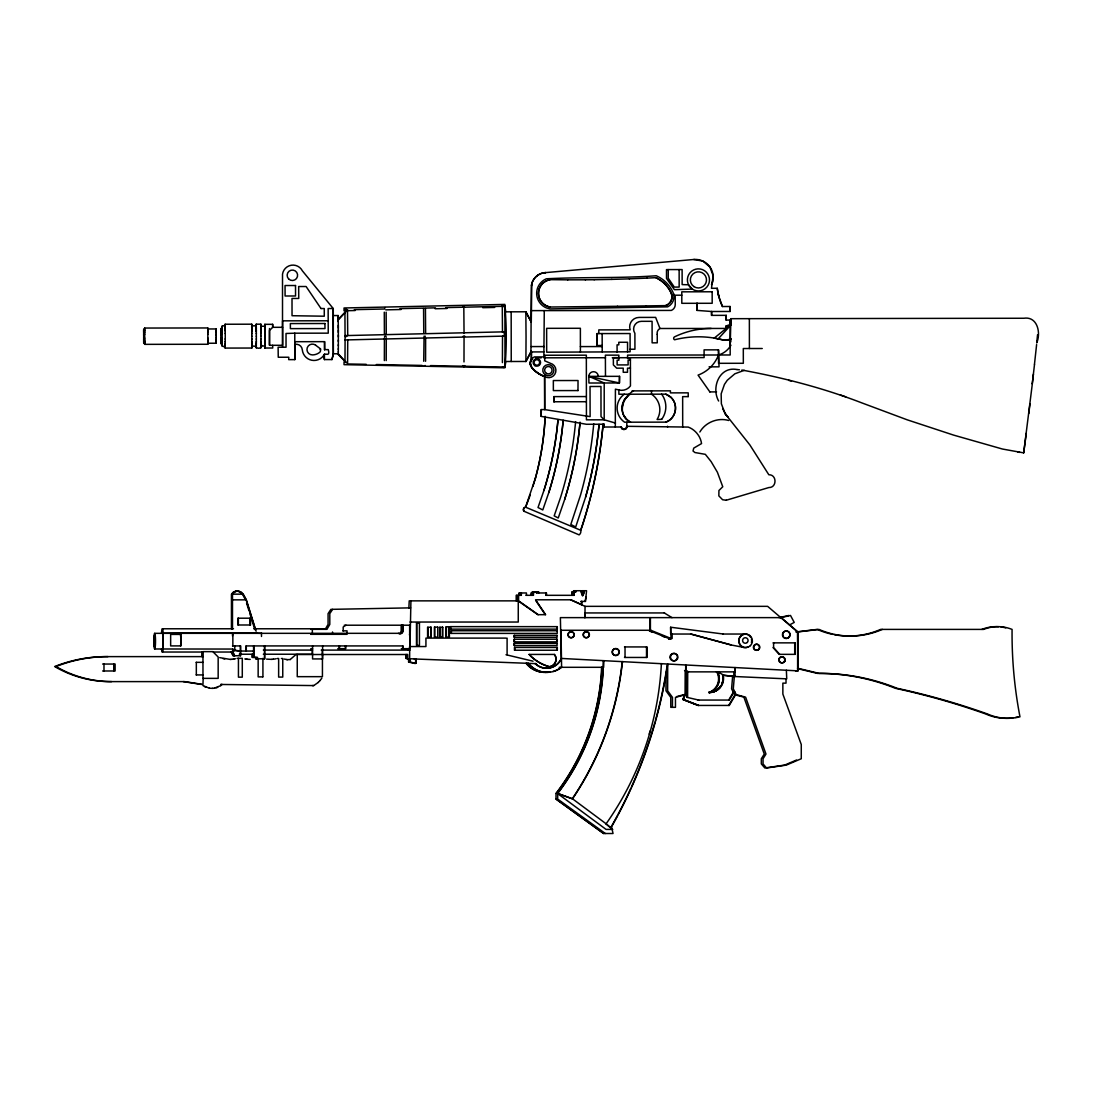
<?xml version="1.0" encoding="UTF-8"?>
<svg xmlns="http://www.w3.org/2000/svg" width="1093" height="1093" viewBox="0 0 1093 1093"><rect width="100%" height="100%" fill="white"/><g stroke="black" fill="none" stroke-linecap="round" stroke-linejoin="round"><path stroke-width="1.5" d="M143.77 339.773L143.77 337.792M143.675 334.608L143.675 332.627M144.7 340.278L144.7 338.051M207.848 340.183L207.834 337.956M216.195 339.663L216.182 337.682M220.841 340.005L220.827 337.682M222.166 341.276L222.152 338.161M225.267 342.123L225.254 338.816M251.855 342.082L251.855 338.898M256.336 342.068L256.322 338.898M260.967 342.068L260.954 338.885M338.338 345.661L338.352 340.032M143.675 333.119L143.675 331.152M143.77 341.248L143.757 339.281M144.7 341.972L144.7 339.773M207.834 341.877L207.834 339.677M216.182 341.139L216.182 339.172M220.827 338.83L220.8 343.83L220.827 340.442M222.139 340.005C220.321 343.024 223.355 349.856 225.226 345.005M225.254 344.582L225.254 341.276M251.855 344.541L251.841 341.317M256.322 344.541L256.322 341.317M256.199 329.198L256.186 331.275L256.24 324.197L260.872 324.184L260.926 329.198M260.954 344.527L260.954 341.303M338.324 349.295L338.338 344.732M143.689 331.848L143.716 329.061L143.743 331.848M143.757 340.551L143.73 343.339L143.702 340.551M207.834 341.153L207.807 344.268L144.659 344.35L144.631 342.382L144.659 344.35M216.1 331.042L216.141 328.952L207.779 328.966M216.182 340.456L216.154 343.229L207.793 343.243M222.029 328.952C220.076 325.946 225.636 324.184 225.199 327.326M222.139 341.59L222.111 343.83M225.24 343.393L225.199 348.08L251.8 348.039L251.841 343.407M251.704 327.695L251.759 324.197L225.158 324.238L225.131 325.837M256.186 327.681L256.24 324.197L256.295 329.198M256.308 343.393C253.111 349.883 264.082 349.869 260.94 343.393M338.297 352.069L338.324 348.763M345.005 359.911L345.101 335.606L504.338 331.835L504.338 336.207L502.753 336.125M384.353 360.581L384.422 337.833M386.212 360.594L386.28 337.833M423.715 361.264L424.043 338.256M425.573 361.264L425.628 338.352L423.77 338.352M463.992 361.933L464.06 336.275M502.411 362.603L502.52 336.248M726.271 500.252L722.61 499.747L718.852 495.894L718.921 490.511L722.76 486.754L717.404 472.258L711.119 461.601L705.34 454.333L694.943 452.543L693.03 451.013L693.741 448.116L701.542 443.58C700.586 436.066 694.888 429.481 688.207 427.076L626.726 426.311C627.3 429.973 621.398 430.505 621.302 426.994A2.773 2.773 0 0 0 624.404 429.412A2.773 2.773 0 0 0 626.822 426.311L626.808 422.199M143.689 330.865L143.716 330.045L143.73 330.865M143.757 341.535L143.73 342.355L143.702 341.535M207.752 329.048L207.779 327.955L144.631 328.05L144.672 331.152M207.82 342.287L207.807 344.268M216.113 330.755L216.141 328.952M222.057 329.539L222.084 328.515L222.125 330.755M251.745 346.44L251.8 348.039L251.827 344.992M256.213 327.599C257.361 325.113 250.68 325.127 251.732 327.613L251.759 324.197L251.814 329.212M256.308 344.992L256.268 346.331L251.773 346.003M260.831 325.782L260.872 324.184L260.913 327.599M260.858 346.426L260.899 348.025L260.94 344.978M272.649 345.306L272.731 348.011L264.779 348.011L264.738 324.334L272.69 324.32L272.69 327.326L272.622 324.32M269.493 345.005L269.479 328.542M272.69 327.326L269.52 330.469L269.479 345.306L282.609 345.292L282.581 327.313L272.622 327.326M338.12 318.131L338.188 315.549L333.201 315.563L333.297 353.777L331.971 359.57L324.443 359.583L324.43 354.187A11.763 11.763 0 0 1 302.31 349.828A6.066 6.066 0 0 0 294.727 344.432L294.809 359.624L294.782 333.201L328.242 333.16L328.146 308.527L333.269 308.527L333.338 354.419L331.903 359.57M333.228 353.777L338.202 353.777L346.413 362.78L338.243 354.542L338.311 351.837M504.788 310.262L504.884 304.414L344.035 307.98L344.035 310.754L355.17 310.535M203.161 678.37L202.97 684.464L184.649 681.608L110.215 681.608A111.199 110.516 -90 0 1 54.65 666.539A142.5 141.639 -90 0 1 106.567 656.62L203.161 656.62L203.161 651.647L212.848 651.647L218.163 656.989L218.163 678.37L202.97 678.37L202.97 656.62M601.587 667.304L601.382 672.578A222.33 220.991 -90 0 1 556.009 793.409L556.009 799.079L603.609 833.508L613.036 833.508L611.561 826.745A465.755 462.94 -90 0 0 667.7 664.038L667.632 690.776L672.482 697.361L672.427 707.335M601.888 667.304L601.683 672.578A222.33 220.991 90 0 1 556.323 793.409L556.077 793.409M603.254 660.664L602.789 672.578A222.33 220.991 -90 0 1 557.43 793.409L572.267 798.805A300.821 299.017 -90 0 0 622.218 661.661L622.86 661.661M603.295 667.304L603.09 672.578A222.33 220.991 90 0 1 557.731 793.409L557.676 799.079L605.331 833.508M603.896 660.664L603.637 667.304L559.206 667.304M409.971 646.55L410.927 600.863M338.256 321.752L338.202 319.279L347.492 309.825L347.724 335.496M504.843 307.215L504.884 306.272L445.657 307.611M504.87 363.067L504.98 367.057L504.898 306.272C506.701 326.37 506.728 346.959 504.98 367.057L430.505 365.595M511.237 361.496L511.169 311.819M504.98 367.057L505.827 361.51L525.911 361.469L526.047 336.63L525.842 311.792L505.758 311.833L504.898 306.272M531.417 285.697L531.772 283.811L531.28 322.011M730.739 325.318L730.725 318.691L1023.827 318.254C1037.339 316.109 1041.151 332.668 1036.724 342.915L1037.571 334.69M630.347 394.218A15.753 15.753 0 0 0 630.661 422.185C616.52 415.149 622.354 397.005 633.489 390.898M180.659 645.908L180.851 641.154A7.829 0.861 -90 0 0 180.591 635.634L180.413 634.405M732.624 676.499L731.586 688.795L733.007 691.719L734.728 691.719M786.359 670.255L786.741 678.849L734.332 676.499L733.294 688.795L736.163 694.629L745.604 697.143L765.974 754.061L763.051 758.747L763.051 763.925L766.562 767.996L786.304 765.1L801.265 758.747L801.265 744.497L782.861 694.069L782.861 683.139L786.017 683.139L786.017 678.849M1036.615 344.555L1034.47 364.283M1033.431 374.134L1032.257 383.985L1034.524 364.283M1032.311 383.985L1023.69 452.871L1002.404 449.018L953.574 435.096L907.204 419.821L861.475 402.757C822.674 387.81 782.574 377.55 741.846 370.035M464.47 307.352L463.787 305.794L463.159 307.365M1028.786 413.523L1029.989 403.686M462.913 306.477L463.008 307.174M744.265 370.336L734.865 373.792L727.269 380.268L724.44 384.408L721.161 393.822L721.366 403.795L724.919 413.099L727.924 417.13L724.96 413.468L749.839 444.892L768.83 474.758C777.041 474.444 777.055 487.847 768.844 487.546L726.217 500.252M1026.3 433.211L1023.69 452.871M544.273 310.617L543.849 357.821L605.508 357.739M463.008 365.581L463.897 366.742L464.798 365.595M615.304 427.008L615.414 389.163L618.911 389.955A10.848 10.848 0 0 0 630.456 385.925L630.401 358.477L627.573 358.477L627.587 355.129L730.192 354.979L730.083 320.085L726.066 320.071L726.244 315.344L711.475 315.371L711.475 311.505L730.083 311.478L730.056 306.505L722.432 306.518A58.585 58.585 0 0 1 717.24 288.279L711.488 288.292L713.128 275.627L709.89 266.979L702.895 261.09L693.836 259.492A17.802 17.802 0 0 1 711.57 284.686M585.015 601.423L586.026 596.956M623.037 402.675L622.026 408.304M532.919 486.453L535.461 477.955A282.841 282.827 90 0 0 545.147 416.365A282.841 282.827 -90 0 1 535.474 477.969M535.515 477.955L525.542 507.166A2.5 2.5 0 0 0 523.916 511.223L579.112 534.873A4.317 4.317 0 0 0 580.725 530.296L582.323 525.733A466.793 466.779 90 0 0 603.131 424.248M564.644 499.515L567.458 490.115A368.15 368.136 90 0 0 580.055 422.158A367.07 367.057 -90 0 1 564.657 499.515L558.25 517.973L554.178 515.869L560.463 497.711A360.977 360.977 -90 0 0 575.601 421.638M585.575 497.151A394.327 394.313 -90 0 0 599.046 424.357A394.327 394.313 90 0 1 585.575 497.151L575.697 526.99L570.819 524.462L580.492 495.184A387.004 386.99 90 0 0 593.731 423.742M531.717 283.811C533.425 277.444 539.314 272.731 545.817 272.594L693.836 259.492M543.89 490.579A337.477 337.477 -90 0 0 558.004 419.603A337.477 337.477 90 0 1 543.89 490.579L538.016 507.521L542.77 509.966L548.754 492.67A343.912 343.899 -90 0 0 563.182 420.19A343.912 343.899 90 0 1 548.768 492.683M581.175 528.78L582.2 525.733A466.793 466.779 -90 0 0 603.076 424.248M684.683 694.629L682.879 699.493L698.003 705.436L729.373 705.436M683.439 699.493L685.12 694.629L685.243 670.542L687.716 671.867L687.593 697.361M698.564 705.436L682.988 699.493L685.243 694.629L684.56 694.629M711.557 284.686L712.54 281.775M527.236 503.094L530.296 494.842M527.291 503.094L525.596 507.166A2.5 2.5 0 0 0 524.039 511.223M649.761 631.044L650.075 617.627M652.576 632.314L649.461 631.044L650.8 630.278L671.034 638.462L668.588 639.241M503.627 306.614L503.381 304.933L502.343 306.286M502.343 305.371L502.698 306.627M503.955 306.272L503.6 305.029M385.993 364.748L384.531 364.925M530.925 351.932L531.294 287.609A15.001 15.001 0 0 1 545.749 272.594L543.904 272.785M525.911 361.469L531.348 351.113L525.911 361.469L525.87 360.622M584.195 590.726L584.195 593.294L582.46 595.617L583.676 590.726M728.689 700.066L733.649 691.719M729.25 700.066L734.209 691.719M728.689 705.436L735.083 694.629M729.25 705.436L735.644 694.629L734.086 691.719M325.222 629.322L328.078 624.431L328.078 613.624L330.892 609.361L410.613 607.858L408.891 607.858L409.219 600.863L518.26 600.863L518.26 622.04L409.971 622.04M730.179 346.344L730.916 318.691M332.6 609.361L329.799 613.624L329.799 624.431L326.944 629.322L310.644 629.322M531.772 358.846C526.375 367.043 538.016 374.011 544.751 376.552A7.296 7.296 0 0 0 554.807 374.271A7.296 7.296 0 0 0 552.525 364.215L544.738 360.827L544.724 355.252L586.34 355.184L586.435 419.835L604.197 419.808L615.496 423.059M699.848 432.008C705.504 422.281 717.91 417.335 728.717 420.491M624.267 400.093L628.01 395.789M320.126 680.433L321.82 678.193M346.577 309.825L345.115 310.029M425.341 365.527L424.084 365.854M718.21 338.83L730.916 325.004L726.217 325.837L726.203 328.406L714.275 338.092L722.104 339.718A16.532 16.532 0 0 0 730.165 339.704L730.944 338.885A18.936 18.144 -90 0 1 722.104 339.718A97.222 97.209 0 0 0 674.572 339.786A1.639 1.639 0 0 1 674.572 336.835A84.503 84.503 0 0 1 708.018 328.501L711.16 328.433M726.23 328.447L726.217 325.837L730.916 325.004L726.23 328.447L659.967 328.501A5.328 5.328 0 0 0 657.248 334.431M318.213 682.442L320.181 680.433M347.506 309.825L338.215 320.003M345.989 336.562L345.06 336.439L346.795 336.384M384.873 334.485L386.266 334.376L386.143 312.174M502.944 332.368L503.873 332.368M345.06 339.95L503.873 336.111M234.776 645.922L234.776 650.253L232.85 652.029L213.313 652.029M220.704 685.612L222.098 684.464L220.731 684.464L313.718 685.584L318.268 682.442M345.101 308.732L346.413 308.718M532.919 591.982L531.594 592.966L531.594 595.316M534.272 591.982L532.947 592.966L532.947 595.316M534.791 591.982L533.466 592.966L533.466 595.316L525.924 595.316M536.936 275.873L538.507 274.767M220.759 685.612L214.228 688.235M345.989 625.21L343.188 626.972L343.188 630.852M789.46 625.005L794.228 622.409L790.512 615.468L780.839 617.627M624.281 394.231L624.253 394.231A17.051 17.051 0 0 0 624.595 422.199L665.897 422.13C675.911 418.715 678.808 404.383 670.911 397.346M796.565 760.018L784.596 765.1L764.854 767.996L761.329 763.925L761.329 758.747L764.267 754.061L743.882 697.143L734.441 694.629L736.163 694.629M384.64 307.693L385.337 307.598M503.477 367.494L504.174 366.606L502.438 367.057M216.018 687.893L217.698 687.333M676.717 696.583L684.095 694.629M779.118 617.627L788.791 615.468M233.697 659.079L235.46 658.751M276.01 658.806L273.305 659.216M423.893 336.275L425.355 336.248M290.219 659.544L295.943 654.516L407.648 654.516L407.648 658.396L410.299 659.571L410.299 662.057M386.157 336.439L384.545 336.439M231.989 659.298L233.765 659.079M290.273 659.544L287.459 659.653M271.966 659.325L273.359 659.216M230.268 659.434L232.044 659.298M212.479 688.344L214.296 688.235M646.96 278.114L655.855 277.663A30.836 30.836 0 0 1 671.225 292.992A9.236 9.236 0 0 1 665.623 305.616L646.305 305.903M271.993 659.393L266.583 659.12M647.056 278.114L629.363 278.852M661.702 419.316L657.084 419.493A18.649 18.649 0 0 0 651.51 394.19L651.496 390.87M629.459 278.852L611.752 279.384M294.768 333.201L286.024 333.474L286.038 347.205L278.114 347.219L278.25 357.247L288.798 357.233L288.689 359.638L294.809 359.624M611.848 279.384L594.141 279.726M354.269 309.674L384.736 308.991M399.956 308.65L435.506 307.843M385.802 309.852L401.104 309.51M435.137 308.759L447.037 308.486M482.764 307.693L494.678 307.434M250.215 659.407L247.483 659.284M230.322 659.434L219.707 657.631M617.449 306.286L646.4 305.903M597.133 333.584L597.092 345.511L597.079 333.584L630.087 333.543L630.101 351.809L546.678 352.192L546.637 328.337L580.383 328.283L580.397 352.137M617.545 306.286L550.148 307.024A13.854 13.854 0 0 1 550.107 279.658L567.813 279.835M585.342 279.808L594.237 279.726M161.504 633.271A9.058 0.997 -90 0 1 163.212 633.271L232.85 632.779L232.85 645.922M585.424 279.808L567.718 279.835M679.136 269.575L679.163 287.076L674.313 287.09L668.219 278.155L668.274 269.588M320.973 308.54L324.266 308.54L324.279 316.205L292.036 315.713L292.009 298.457L298.731 298.457L298.69 286.53L306.095 286.516L321 308.54M531.335 310.631L671.293 310.426A6.312 6.312 0 0 0 675.255 304.551L675.201 295.206L681.8 295.192M328.214 320.782L282.581 320.836L282.554 347.205M260.872 326.247L264.82 326.247M294.782 341.699L324.566 341.658L324.58 349.637L324.566 341.658M597.092 345.511L602.216 345.511M531.444 346.577L544.341 346.563M602.216 346.563L580.383 346.59M762.245 348.503L743.308 348.53L743.336 363.286L718.538 363.313L718.511 349.856L704.083 349.869L704.111 357.589L612.299 357.725M324.539 349.637L328.269 349.623C330.96 359.802 321.287 348.325 324.443 359.583M530.747 351.932L543.849 351.905M544.751 356.905L534.354 356.919A6.9 6.9 0 0 0 531.963 367.631A30.112 30.112 0 0 0 544.779 376.552M618.857 357.671L613.364 357.684L613.378 364.925L616.698 368.177L623.215 368.163L623.215 372.276L627.505 372.276L627.491 368.163L630.442 368.15M535.83 357.835L541.24 357.835M630.415 360.184L628.106 360.184L628.12 364.912L617.135 364.925L617.121 360.212L618.857 360.198L618.857 355.143L605.385 355.157L605.481 376.347M709.084 366.852L719.044 366.838L718.497 349.856M531.69 358.846A6.9 6.9 0 0 0 531.785 367.631A30.112 30.112 0 0 0 544.601 376.552L544.615 409.588L590.111 416.611L590.042 386.498L600.959 386.485L601.013 416.597L604.197 419.808L604.21 383.001L588.936 376.375L619.635 376.334L619.417 382.974L588.936 383.015L588.826 376.375A4.659 4.659 0 0 1 593.581 371.716A4.659 4.659 0 0 1 598.254 376.361L598.144 376.361M578.06 390.57L553.359 390.597L553.345 380.555L578.033 380.528L577.978 390.57M632.027 390.898L670.46 390.843L670.378 392.879L688.221 392.852L688.235 396.622M709.835 391.909L716.543 391.895M670.924 397.346L665.828 394.163L618.884 394.231L618.87 389.955M553.905 396.622L553.987 401.759L553.905 396.622L586.326 396.568M682.701 427.09L682.647 396.636L688.139 396.622M553.919 401.759L586.326 401.718M604.238 424.248L604.074 427.021L604.142 424.248L586.394 424.275L541.185 416.378L541.185 409.588L544.779 409.588L544.628 376.552M604.074 427.021L621.302 426.994M717.254 288.279L718.757 296.08L718.374 294.536M722.446 306.518L718.688 296.08M730.056 306.505L730.069 311.478M697.006 310.398L697.047 303.294L697.006 310.398L711.652 311.505L711.666 315.371M726.244 315.344L726.189 320.071M282.513 327.435L282.513 274.179A10.575 10.575 0 0 1 302.406 270.873L333.215 308.527L333.283 315.563M730.138 320.085L730.028 325.823M598.773 333.584L598.814 329.881L630.142 329.84A9.441 9.441 0 0 1 639.077 317.421L655.65 317.394L659.981 328.501M602.147 333.584L602.216 351.85M730.165 339.704L729.987 341.481M630.033 349.241L634.937 349.227L634.896 333.351A7.747 7.747 0 0 1 641.359 321.328L652.084 321.315L652.125 342.847L657.262 342.833L657.248 334.431M531.335 361.196L531.43 351.919M344.964 361.879L344.035 361.879L344.035 364.666L504.884 367.808L504.884 365.021M530.228 363.791L530.447 364.83M788.668 380.35L791.469 381.033M840.353 394.956L845.722 396.814M722.705 408.604L724.96 413.099M541.349 409.588L541.185 416.378M624.404 416.46L626.125 418.742M1017.802 452.106L1019.796 452.379M525.542 507.166L580.779 530.296M537.934 592.966L546.486 592.966L546.486 595.316M545.721 595.316L574.139 595.316L574.057 590.726M232.262 599.852L246.144 599.852L255.407 629.65M580.766 601.423L585.534 601.423L586.545 590.726L581.818 590.726L581.818 593.294M581.626 604.798L581.954 601.423M585.001 606.342L767.628 606.342L797.617 631.973L818.93 629.404A79.803 79.324 -90 0 0 882.311 629.404M664.517 612.941L584.782 612.941L584.782 617.627M249.969 613.979L254.847 629.65M344.268 625.21L409.971 625.21M731.162 644.897L691.036 634.036L670.637 634.036L670.637 627.232L671.034 638.462M162.351 628.776L233.506 628.776M253.836 628.776L326.67 628.776M560.654 630.278L650.8 630.278M342.751 630.852L347.041 630.852L347.041 634.309L310.644 634.309M795.567 670.87L797.958 670.87L797.958 631.973L795.909 631.973L817.222 629.404A79.803 79.324 90 0 0 832.729 634.377M232.481 632.779L256.595 632.779M154.646 633.339L398.726 633.325A2.869 2.855 -90 0 0 403.016 630.852L403.016 625.21M722.91 634.036L745.371 634.036A6.79 6.749 -90 0 0 743.623 647.37L730.725 644.897L690.598 634.036M506.018 638.107L425.928 638.107L425.928 646.55L409.656 646.55L409.656 648.682M670.241 638.462L672.14 638.462L672.14 634.036M773.052 642.862L795.253 642.862L795.253 654.352L779.159 654.352L773.052 647.575M232.522 645.922L240.665 645.922L240.665 655.745L233.055 655.745L231.129 652.029M624.499 646.933L647.042 646.933L647.042 657.453L624.499 657.453M312.571 648.682L310.849 648.682L310.849 650.075M337.792 648.682L345.702 648.682L345.702 645.922M401.309 648.682L409.971 648.682L409.971 650.103L321.219 650.103M154.646 648.982L232.85 649.051L232.85 652.029L234.776 655.745M263.358 650.075L312.571 650.075M234.776 650.253L240.665 651.045M238.943 651.045L253.89 651.045M162.351 652.029L203.12 652.029M239.258 654.229L253.89 654.229M263.358 654.229L312.571 654.229M528.998 654.434L554.506 654.434A7.624 7.569 -90 0 1 549.601 666.757A43.993 43.72 -90 0 1 529.19 654.434M237.072 658.328L242.291 658.328L242.291 677.154L238.438 677.154L238.438 658.328M277.267 658.519L278.633 658.519L278.633 677.073L282.759 677.073L282.759 658.519L281.393 658.519M414.206 658.956L528.097 663.328A23.855 23.704 -90 0 0 550.025 672.113M196.194 662.331L202.97 662.331M414.206 663.369L415.927 663.369L415.927 658.956M797.958 670.87L561.597 658.451A16.313 16.217 -90 0 1 535.406 663.601L526.047 663.328A23.855 23.704 -90 0 0 547.976 672.113M536.157 663.601L535.078 663.601A16.313 16.217 -90 0 0 561.255 658.451L560.381 617.627L781.167 617.627L797.958 631.973M661.784 663.711L661.388 663.711A302.993 301.162 90 0 1 606.137 823.767L612.599 829.409L606.068 829.409L557.43 793.409M102.619 664.052L115.12 664.052L115.12 670.979L102.619 670.979M55.825 666.539L56.016 666.539A142.5 141.639 90 0 1 107.934 656.62M797.617 670.87L797.617 631.973L797.958 668.233M684.56 670.542L685.762 670.542M686.185 671.867L735.043 671.867M196.194 674.928L202.97 674.928M731.9 676.499L735.043 676.499L735.043 667.536L734.674 671.867M262.703 676.881L258.153 676.881L258.153 658.328M312.352 685.584L313.718 685.584M212.534 688.344L209.419 688.235M716.762 671.867A14.291 14.209 -90 0 1 708.715 692.484L709.439 692.484A14.059 13.977 -90 0 0 723.197 675.201L722.487 675.201L733.84 676.499L733.84 671.867M698.003 700.066L729.373 700.066M261.801 633.325L232.522 632.779L232.522 636.071M366.196 364.324L347.574 363.969L347.738 339.704M376.347 364.529L422.048 365.431M737.024 369.557C719.618 365.991 710.996 387.496 718.634 401.008M737.01 369.557L739.455 369.776M246.157 659.134L247.551 659.284M286.639 659.557L287.514 659.653M734.332 676.499L723.703 675.201L717.978 671.867M670.637 627.232L723.347 634.036M234.53 650.458L237.796 650.841M183.282 681.608L201.604 684.464M244.832 658.929L246.212 659.134M286.708 659.557L284.248 659.052M464.716 336.179L463.159 336.302M209.473 688.235L202.956 685.612M223.068 658.628L224.762 658.983M588.936 376.375L619.417 382.974L619.417 376.334M415.927 663.369L409.971 662.057L409.971 659.571L407.334 658.396L407.334 654.516M414.534 663.369L408.577 662.057L408.577 659.571M797.617 668.233L819.19 673.397A207.711 206.454 -90 0 1 897.189 688.33A730.015 725.602 -90 0 1 987.348 713.934A50.401 50.087 90 0 0 1019.974 716.817A435.861 433.224 -90 0 1 1012.077 629.404A38.46 38.228 -90 0 0 983.591 629.404L880.603 629.404A79.803 79.324 90 0 1 834.055 634.637M797.562 668.629L817.468 673.397A207.711 206.454 90 0 1 895.468 688.33A730.015 725.602 90 0 1 985.64 713.934A50.401 50.087 -90 0 0 1012.801 717.869M506.018 654.721L533.056 661.197M698.687 700.066L687.032 697.361L687.032 671.867M557.676 793.409L572.513 798.805L606.068 823.767M683.562 699.493L698.687 705.436M650.485 631.044L670.733 639.241M662.221 636.085L665.323 637.342M581.954 604.798L570.942 599.797L535.584 599.797L545.639 614.676L537.879 614.676L518.082 600.863L518.082 595.316M570.614 599.797L585.015 606.342L585.015 617.627M204.487 686.568L206.071 687.333M688.576 671.867L686.09 670.542L685.694 664.995L685.694 694.629L675.46 697.361L675.46 707.335L670.774 707.335L670.774 697.361L665.979 690.776L666.033 672.4M716.27 671.867L719.126 673.534M664.284 612.941L671.99 617.627M538.207 614.676L518.601 600.863L518.601 595.316M556.077 799.079L603.678 833.508M315.672 345.238L320.495 348.872A2.432 2.432 0 0 0 320.495 349.91M605.823 823.767L612.531 829.409M779.705 654.352L773.598 647.575L773.598 642.862M709.863 391.909L698.072 375.118A34.867 34.867 0 0 0 718.525 354.993A21.04 21.04 0 0 0 730.944 345.197M536.157 601.15L545.311 614.676M246.144 599.852L243.001 594.155L232.262 594.155L232.262 628.776M244.791 598.431L242.441 594.155A6.312 6.271 -90 0 0 231.702 594.155L231.702 628.776M525.842 311.792L531.321 322.148L525.842 311.792L525.883 312.639M232.522 652.029L234.462 655.745M231.443 652.029L233.383 655.745M582.979 595.617L581.025 590.726L573.552 590.726L573.62 595.316M580.998 591.955L582.46 595.617M673.493 293.675L672.96 292.241A32.763 32.763 0 0 0 658.396 276.789L656.237 275.75C619.69 278.455 582.692 276.898 546.336 278.797A15.767 15.767 0 0 0 546.377 307.898L549.984 308.923L667.659 306.846A11.135 11.135 0 0 0 673.507 293.675L673.834 295.206M256.117 631.221L246.349 599.852L243.22 594.155A6.312 6.271 -90 0 0 232.481 594.155L232.481 628.776M246.553 602.994L248.999 610.837M463.815 306.709L464.047 333.201M264.82 345.975L260.885 345.989M256.24 326.26L256.281 327.599M256.268 346.331L256.213 343.393M225.158 324.238L225.24 331.07M225.199 348.08L225.158 346.481M222.084 325.96L222.139 334.198M222.111 346.385L222.057 343.393M216.154 343.229L216.113 341.139M207.779 327.955L207.807 329.922M144.631 328.05L144.672 330.018M560.996 630.278L561.597 667.304A23.855 23.704 -90 0 1 528.425 663.328M502.288 306.778L502.479 332.272M425.437 308.499L425.628 333.338M423.578 308.527L423.77 333.351M216.154 330.755L216.141 329.936L216.168 331.739M384.285 312.188L384.408 334.376M344.937 312.981L345.06 336.439M256.213 344.541L256.268 348.025L256.268 342.983M220.813 331.739L220.772 328.515L220.813 333.01M207.807 329.048L207.82 331.056M338.311 328.16L338.188 315.549L338.188 318.937M260.926 327.681L260.94 331.275M256.295 327.681L256.308 331.275M251.827 327.695L251.827 331.288M225.226 327.736L225.254 333.529M216.168 331.042L216.182 333.01M207.82 330.346L207.82 332.532M144.686 330.428L144.686 332.627M143.743 331.152L143.757 333.119M143.689 339.281L143.689 341.248M338.311 325.249L338.324 332.381M260.954 330.141L260.954 333.693M256.322 330.154L256.322 333.693M251.841 330.154L251.841 333.707M222.152 331.07L222.166 338.816M220.827 332.354L220.827 334.499M216.182 332.532L216.195 337.942M207.834 332.026L207.834 334.253M144.7 332.122L144.7 334.349M143.757 332.627L143.757 334.608M143.689 337.792L143.689 339.773M338.338 329.936L338.338 336.917M260.967 333.023L260.954 336.289M256.336 333.023L256.322 336.302M251.855 333.037L251.855 336.302M225.254 333.078L225.267 339.24M220.841 334.198L220.841 338.161M216.195 334.253L216.195 336.097M207.834 333.993L207.848 338.215M144.7 334.089L144.713 338.311M143.77 334.349L143.675 338.051M749.361 318.664L749.402 348.517M730.752 338.57L730.766 341.89M667.563 426.256L667.591 427.117M627.573 351.919L627.546 342.259L618.761 342.273L618.816 344.841L617.053 344.855L617.121 352.206M531.389 351.919L531.444 361.196M338.352 334.991L338.338 341.44M264.889 324.334L264.916 348.011M260.967 336.111L260.967 339.185M256.336 336.111L256.336 339.199M251.855 336.125L251.868 339.199M143.77 336.207L143.77 338.051M143.675 334.349L143.675 336.207M794.707 642.862L794.707 654.352M687.155 671.867L687.155 697.361M650.403 617.627L650.403 630.278M646.51 646.933L646.51 657.453M625.032 646.933L625.032 657.453M582.337 590.726L582.337 593.294M581.435 601.423L581.435 604.798M575.929 590.726L575.929 591.982L571.762 591.982L571.762 595.316M575.41 590.726L575.41 591.982M572.267 591.982L572.267 595.316M556.952 626.644L556.952 629.144M556.979 647.452L556.979 650.226M556.747 639.227L556.747 641.864M545.967 592.966L545.967 595.316M538.781 592.966L538.781 591.982L532.4 591.982L531.075 592.966L531.075 595.316M538.262 591.982L538.262 592.966M536.909 591.982L536.909 592.966M536.39 591.982L536.39 592.966M526.443 595.316L526.443 592.966L518.97 592.966L518.97 595.316M521.347 592.966L521.347 595.316L516.21 595.316L516.21 600.863M520.842 592.966L520.842 595.316M519.489 592.966L519.489 595.316M516.729 595.316L516.729 600.863M514.789 647.452L514.789 650.226M514.42 635.375L514.42 637.301M514.42 639.227L514.42 641.864M514.42 643.34L514.42 645.553M507.097 638.107L507.097 654.721M451.382 630.757L451.382 633.394M450.644 626.644L450.644 629.144M449.073 626.767L449.073 637.151M446.381 626.767L446.381 637.151M442.378 627.273L442.378 637.096M439.96 627.273L439.96 637.096M434.741 627.15L434.741 637.11M430.738 627.273L430.738 637.096M427.909 627.273L427.909 637.096M416.816 622.914L416.816 645.335M415.613 663.369L415.613 658.956L409.656 658.724L409.656 650.103M409.656 625.21L409.656 635.06M408.891 662.057L408.891 659.571L405.94 658.396L405.94 654.516M408.249 648.682L408.249 650.103M406.254 654.516L406.254 658.396M403.016 648.682L403.016 645.922L246.294 645.922L246.294 651.045M402.702 625.21L402.702 630.852A2.869 2.855 -90 0 1 398.399 633.325M402.702 645.922L402.702 648.682M401.623 625.21L401.623 630.852A2.869 2.855 -90 0 1 400.188 633.339M401.309 625.21L401.309 630.852A2.869 2.855 -90 0 1 399.874 633.339M345.388 645.922L345.388 648.682M339.513 645.922L339.513 648.682M339.185 645.922L339.185 648.682M322.613 645.922L322.613 658.929L312.571 658.929L312.571 645.922M322.435 654.516L322.435 676.663L297.255 676.663L297.255 654.516M322.298 650.103L322.298 654.516M312.352 629.322L312.352 634.309M312.243 650.075L312.243 654.229M264.766 645.922L264.766 658.792L255.612 658.792L255.612 657.412M264.438 645.922L264.438 658.792M262.921 658.328L262.921 676.881M261.487 633.325L261.487 636.468M257.333 658.792L257.333 657.412L252.169 657.412L252.169 654.229M257.005 657.412L257.005 658.792M255.926 657.412L255.926 658.792M253.89 645.922L253.89 657.412M253.576 645.922L253.576 657.412M252.497 654.229L252.497 657.412M249.969 618.201L249.969 624.991M245.98 645.922L245.98 651.045M240.337 645.922L240.337 655.745M238.356 618.201L238.356 624.991M231.497 628.776L231.497 594.155A6.312 6.271 -90 0 1 241.594 593.28M201.795 651.647L201.795 656.62M196.33 662.331L196.33 674.928M163.212 633.271L163.212 649.051A11.75 1.284 -90 0 1 161.504 649.051M113.754 664.052L113.754 670.979M103.985 664.052L103.985 670.979M655.759 277.663A30.836 30.836 0 0 1 671.129 292.992A9.236 9.236 0 0 1 665.528 305.616M665.856 394.163A14.933 14.933 0 0 1 665.897 422.13M550.244 307.024A13.854 13.854 0 0 1 550.203 279.658M626.685 426.311A2.773 2.773 0 0 1 624.267 429.412A2.773 2.773 0 0 1 621.166 426.994M661.634 394.177A20.972 20.972 0 0 1 661.675 419.316M315.699 345.238A5.41 5.41 0 0 0 307.242 347.779A5.41 5.41 0 0 0 312.448 354.911A11.832 11.832 0 0 0 319.593 352.411A2.5 2.5 0 0 0 320.468 349.91A2.432 2.432 0 0 1 320.44 348.872M162.351 633.339A7.829 0.861 -90 0 1 163.212 642.178A7.829 0.861 -90 0 1 162.133 648.709M1018.266 716.817A50.401 50.087 -90 0 1 1015.547 717.418M408.891 648.709A7.829 0.861 -90 0 0 409.971 641.154A7.829 0.861 90 0 0 409.533 634.391M981.883 629.404A38.46 38.228 90 0 1 998.551 626.713M1000.969 626.945A38.46 38.228 90 0 1 1005.751 627.874M548.303 672.113A23.855 23.704 -90 0 1 526.375 663.328M232.85 649.051A11.75 1.284 -90 0 1 231.989 652.029A11.75 1.284 90 0 1 231.825 651.947M650.062 731.026A302.993 301.162 90 0 1 649.187 734.086M622.464 661.661A300.821 299.017 -90 0 1 572.513 798.805M667.154 665.623A465.755 462.94 90 0 1 665.05 678.275M664.763 679.86A465.755 462.94 90 0 1 655.431 720.478M654.994 722.022A465.755 462.94 90 0 1 631.549 786.755M630.88 788.217A465.755 462.94 90 0 1 618.201 814.107M617.449 815.515A465.755 462.94 90 0 1 611.26 826.745M759.034 645.758A3.047 3.033 -90 0 1 756.67 650.308A3.047 3.033 -90 0 1 753.569 646.236A3.047 3.033 -90 0 1 758.556 645.13M332.504 631.986A9.058 0.997 -90 0 1 332.614 633.271M783.886 662.003A3.047 3.033 -90 0 1 778.899 660.896A3.047 3.033 -90 0 1 782.001 656.811A3.047 3.033 -90 0 1 784.364 661.374M588.266 636.864A3.047 3.033 -90 0 1 583.279 635.743A3.047 3.033 -90 0 1 586.394 631.672A3.047 3.033 -90 0 1 589.045 636.222A3.047 3.033 -90 0 1 583.799 636.222A3.047 3.033 -90 0 1 586.422 631.658A3.047 3.033 -90 0 1 588.758 636.222M616.466 655.376A3.457 3.443 -90 0 1 612.176 651.428A3.457 3.443 -90 0 1 617.545 649.201A3.457 3.443 -90 0 1 617.285 655.035M677.25 656.169A3.744 3.716 -90 0 1 673.657 660.869A3.744 3.716 -90 0 1 670.077 656.169A3.744 3.716 -90 0 1 675.515 653.901M676.294 654.488A3.744 3.716 -90 0 1 676.881 655.267M744.92 634.036A6.79 6.749 -90 0 1 750.768 637.424M751.438 639.063A6.79 6.749 -90 0 1 751.438 642.575M748.295 646.701A6.79 6.749 -90 0 1 743.185 647.37M717.486 671.867A14.291 14.209 -90 0 1 709.439 692.484M717.227 671.867A14.291 14.209 -90 0 1 709.179 692.484A14.059 13.977 -90 0 0 722.938 675.201M723.074 677.291A14.059 13.977 -90 0 1 723.074 679.422M722.774 681.526A14.059 13.977 -90 0 1 722.159 683.549M721.243 685.461A14.059 13.977 -90 0 1 708.974 692.484M554.315 654.434A7.624 7.569 -90 0 1 549.41 666.757A43.993 43.72 90 0 1 530.406 655.868M111.582 681.608A111.199 110.516 90 0 1 56.016 666.539M561.255 667.304A23.855 23.704 -90 0 1 553.044 671.485M722.514 681.526A14.059 13.977 -90 0 1 721.899 683.549M720.984 685.461A14.059 13.977 -90 0 1 708.715 692.484M144.686 341.248L144.659 343.339L144.618 341.248M154.045 639.774L154.646 646.837L154.66 635.484L154.66 646.837L154.646 635.484L154.045 639.774M216.168 341.426L216.154 342.259L216.127 341.426M220.772 330.141L220.786 330.141M220.813 341.426L220.8 342.246L220.772 341.426M692.279 289.085L674.395 289.672L666.511 278.428L666.498 269.588L682.114 269.575L682.141 284.59L688.508 284.781L692.279 289.085A11.053 11.053 0 0 0 709.466 280.628A11.053 11.053 0 0 0 693.563 269.985A11.053 11.053 0 0 0 692.293 289.085M295.534 285.519L285.054 285.533L285.082 295.998L295.547 295.984L295.52 285.519M712.171 291.776L681.786 291.831L681.813 303.321L712.185 303.28L712.158 291.776M324.963 323.514L290.369 323.569L290.396 328.638L324.976 328.583L324.949 323.514M250.543 618.201L237.796 618.201L237.796 624.991L250.543 624.991L250.543 618.201M419.439 622.914L416.488 622.914L416.488 645.335L419.439 645.335L419.439 622.914M557.293 626.644L450.302 626.644L450.302 629.144L557.293 629.144L557.293 626.644M449.401 626.767L446.04 626.767L446.04 637.151L449.401 637.151L449.401 626.767M437.76 627.15L434.399 627.15L434.399 637.11L437.76 637.11L437.76 627.15M431.079 627.273L427.582 627.273L427.582 637.096L431.079 637.096L431.079 627.273M442.72 627.273L439.632 627.273L439.632 637.096L442.72 637.096L442.72 627.273M557.211 630.757L451.054 630.757L451.054 633.394L557.211 633.394L557.211 630.757M180.851 634.405L170.658 634.405L170.658 645.908L180.851 645.908L180.851 634.405M557.075 635.375L514.079 635.375L514.079 637.301L557.075 637.301L557.075 635.375M557.075 639.227L514.079 639.227L514.079 641.864L557.075 641.864L557.075 639.227M557.075 643.34L514.079 643.34L514.079 645.553L557.075 645.553L557.075 643.34M557.307 647.452L514.448 647.452L514.448 650.226L557.307 650.226L557.307 647.452M693.932 286.598A8.061 8.061 0 0 0 706.474 280.436A8.061 8.061 0 0 0 694.861 272.663A8.061 8.061 0 0 0 693.932 286.598M545.448 374.967A5.574 5.574 0 0 0 553.919 370.336A5.574 5.574 0 0 0 545.68 365.308A5.574 5.574 0 0 0 545.448 374.967M534.996 365.69A3.716 3.716 0 0 0 540.57 362.48A3.716 3.716 0 0 0 534.996 359.255A3.716 3.716 0 0 0 534.996 365.69M546.5 373.423A3.716 3.716 0 0 0 552.074 370.199A3.716 3.716 0 0 0 546.5 366.988A3.716 3.716 0 0 0 546.5 373.423M535.461 364.884A2.787 2.787 0 0 0 539.641 362.48A2.787 2.787 0 0 0 535.461 360.062A2.787 2.787 0 0 0 535.461 364.884M288.675 278.988A5.233 5.233 0 0 0 297.433 276.625A5.233 5.233 0 0 0 291.011 270.231A5.233 5.233 0 0 0 288.675 278.988M789.05 637.342A3.744 3.716 -90 0 0 787.384 631.098A3.744 3.716 -90 0 0 782.834 635.675A3.744 3.716 -90 0 0 789.05 637.342M789.351 636.577A3.744 3.716 -90 0 0 786.127 630.962A3.744 3.716 -90 0 0 782.916 636.577A3.744 3.716 -90 0 0 789.351 636.577M155.261 646.687A7.829 0.861 -90 0 0 154.878 633.598A7.829 0.861 -90 0 0 153.826 643.19A7.829 0.861 -90 0 0 155.261 646.687M758.911 649.433A3.047 3.033 -90 0 0 757.558 644.337A3.047 3.033 -90 0 0 753.856 648.067A3.047 3.033 -90 0 0 758.911 649.433M784.801 661.374A3.047 3.033 -90 0 0 782.178 656.811A3.047 3.033 -90 0 0 779.555 661.374A3.047 3.033 -90 0 0 784.801 661.374M573.579 636.222A3.047 3.033 -90 0 0 570.956 631.658A3.047 3.033 -90 0 0 568.333 636.222A3.047 3.033 -90 0 0 573.579 636.222M747.284 642.438A2.773 2.746 -90 0 0 746.041 637.806A2.773 2.746 -90 0 0 742.68 641.195A2.773 2.746 -90 0 0 747.284 642.438M750.44 645.621A6.79 6.749 -90 0 0 747.421 634.268A6.79 6.749 -90 0 0 739.155 642.575A6.79 6.749 -90 0 0 750.44 645.621M677.414 658.997A3.744 3.716 -90 0 0 674.19 653.395A3.744 3.716 -90 0 0 670.979 658.997A3.744 3.716 -90 0 0 677.414 658.997M618.296 654.488A3.457 3.443 -90 0 0 616.753 648.696A3.457 3.443 -90 0 0 612.531 652.931A3.457 3.443 -90 0 0 618.296 654.488M573.388 636.864A3.047 3.033 -90 0 0 572.035 631.768A3.047 3.033 -90 0 0 568.319 635.498A3.047 3.033 -90 0 0 573.388 636.864"/></g></svg>
